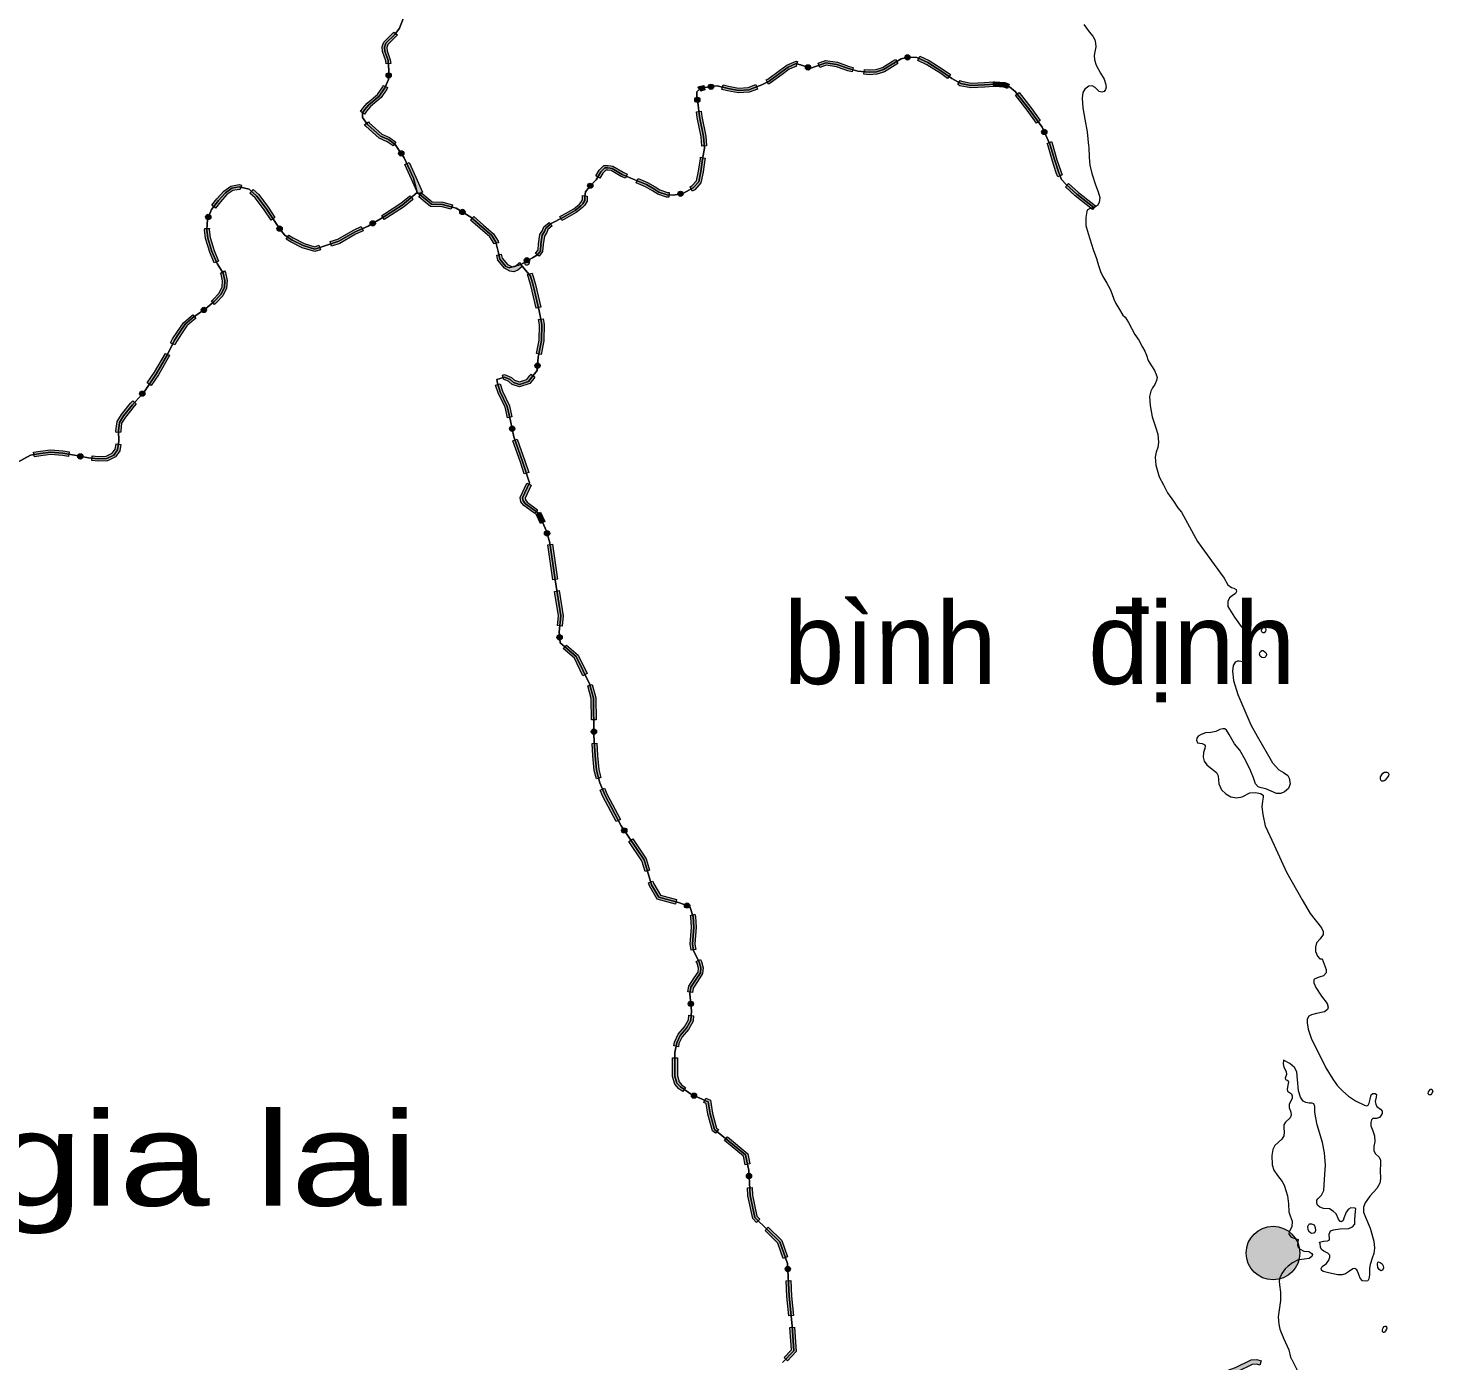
# Model space of a CAD drawing. Header units: metres. Extents: x -835890 to 1024355, y 79891 to 2211954.
# Drawn here: x 24430 to 144417, y 1077516 to 1191360 of the extents above; entities that cross this region are included whole.
import ezdxf
from ezdxf.enums import TextEntityAlignment as Align

# ---------------------------------------------------------------- set-up
doc = ezdxf.new("R2010")
doc.units = ezdxf.units.M
doc.header["$LTSCALE"] = 2200
for name, color, linetype, lineweight in [('11', 7, 'Continuous', 13), ('12', 7, 'Continuous', 13), ('15', 7, 'Continuous', 13), ('16', 7, 'Continuous', 13), ('37', 7, 'Continuous', 13), ('8', 7, 'Continuous', 13)]:
    doc.layers.add(name, color=color, linetype=linetype, lineweight=lineweight)
doc.layers.add('3', color=7, linetype='Continuous')

msp = doc.modelspace()

# ---------------------------------------------------------------- hatches: boundary and pattern name
at = {"layer": '37'}
for points in [[(55981, 1190788), (55910, 1190692), (55166, 1189947), (55075, 1189715), (55097, 1189431), (55369, 1188642), (55398, 1188332), (55000, 1188295), (54975, 1188557), (54702, 1189349), (54669, 1189775), (54824, 1190170), (55606, 1190953), (55659, 1191025)], [(99326, 1188804, 1), (99762, 1188913, 1)], [(90033, 1188125), (90051, 1188119), (89447, 1187846), (88838, 1187410), (87821, 1186664), (87664, 1186581), (87477, 1186934), (87608, 1187003), (88603, 1187734), (89246, 1188194), (90028, 1188547), (90158, 1188505)], [(90832, 1188072, 1), (91259, 1187932, 1)], [(94814, 1187612), (94442, 1187705), (93467, 1188060), (92587, 1188195), (92056, 1187999), (91917, 1188374), (92546, 1188606), (93566, 1188449), (94559, 1188088), (94912, 1188000)], [(98718, 1188330), (98477, 1188192), (97575, 1187632), (96931, 1187430), (96262, 1187382), (95823, 1187434), (95869, 1187831), (96271, 1187784), (96855, 1187826), (97407, 1187999), (98272, 1188536), (98520, 1188678)], [(102970, 1187062), (102377, 1187481), (101184, 1188233), (100436, 1188590), (100608, 1188951), (101378, 1188584), (102600, 1187814), (103201, 1187388)], [(55209, 1187093, 1), (55241, 1187542, 1)], [(106910, 1186358), (106133, 1186318), (104945, 1186249), (104017, 1186440), (103844, 1186536), (104040, 1186885), (104158, 1186819), (104974, 1186651), (106111, 1186717), (106889, 1186757)], [(108087, 1186201), (107779, 1186319), (106994, 1186362), (106910, 1186358), (106889, 1186757), (106994, 1186762), (107864, 1186715), (108231, 1186574)], [(55133, 1186291), (55076, 1186157), (54573, 1185422), (53665, 1184651), (53327, 1184262), (53155, 1184016), (52828, 1184245), (53011, 1184508), (53382, 1184936), (54273, 1185693), (54723, 1186350), (54764, 1186447)], [(81641, 1186279), (81749, 1186379), (82151, 1186469), (82238, 1186078), (81941, 1186012), (81912, 1185986)], [(82533, 1186319, 1), (82979, 1186379, 1)], [(86733, 1186156), (86023, 1185886), (85097, 1185838), (84174, 1186000), (83692, 1186115), (83784, 1186504), (84255, 1186392), (85121, 1186240), (85940, 1186282), (86591, 1186530)], [(110550, 1183231), (109752, 1184349), (108752, 1185620), (109066, 1185867), (110072, 1184589), (110876, 1183463)], [(81550, 1185454, 1), (81634, 1185012, 1)], [(53505, 1183351), (53566, 1183262), (54641, 1182291), (55298, 1182009), (55833, 1181627), (55600, 1181302), (55101, 1181659), (54422, 1181950), (53263, 1182997), (53175, 1183126)], [(81988, 1181269), (81926, 1182060), (81569, 1183736), (81517, 1184220), (81914, 1184263), (81964, 1183799), (82322, 1182117), (82387, 1181300)], [(111128, 1182696, 1), (111320, 1182289, 1)], [(56429, 1180472, 1), (56173, 1180843, 1)], [(112393, 1178662), (112251, 1179006), (111923, 1179990), (111524, 1181388), (111470, 1181503), (111832, 1181673), (111900, 1181530), (112306, 1180108), (112626, 1179145), (112763, 1178815)], [(56967, 1179869), (57534, 1178617), (58013, 1177589), (58108, 1177345), (57735, 1177200), (57645, 1177432), (57171, 1178450), (56603, 1179704)], [(72921, 1178752), (73200, 1179213), (73611, 1179627), (73963, 1179627), (74374, 1179568), (75264, 1179043), (75607, 1178896), (75449, 1178528), (75083, 1178686), (74239, 1179183), (73935, 1179227), (73777, 1179227), (73518, 1178965), (73263, 1178545)], [(80968, 1177795), (81117, 1177874), (81526, 1178322), (81692, 1179135), (81848, 1180184), (81872, 1180329), (82267, 1180263), (82243, 1180121), (82086, 1179066), (81895, 1178134), (81365, 1177552), (81154, 1177441)], [(76524, 1178506), (77338, 1178173), (77976, 1177808), (78395, 1177539), (79040, 1177324), (79185, 1177313), (79154, 1176914), (78960, 1176929), (78221, 1177175), (77768, 1177466), (77162, 1177813), (76373, 1178136)], [(40133, 1176228), (40548, 1176766), (41149, 1177437), (41751, 1177868), (42463, 1177995), (42646, 1177952), (42553, 1177563), (42451, 1177587), (41911, 1177490), (41417, 1177138), (40856, 1176511), (40450, 1175983)], [(43644, 1177562), (44125, 1177145), (44924, 1176071), (45518, 1175169), (45184, 1174949), (44596, 1175841), (43830, 1176871), (43382, 1177260)], [(58067, 1177256), (58600, 1176806), (58953, 1176524), (59849, 1176502), (60681, 1176278), (60577, 1175892), (59791, 1176103), (58808, 1176127), (58346, 1176497), (57809, 1176951)], [(72604, 1178052, 1), (72291, 1177728, 1)], [(80378, 1177249, 1), (79936, 1177165, 1)], [(115341, 1175868), (113875, 1177020), (113026, 1177796), (113295, 1178091), (114133, 1177326), (115588, 1176182)], [(54630, 1175355), (54865, 1175491), (56258, 1176394), (57001, 1177000), (57053, 1177046), (57319, 1176748), (57261, 1176695), (56494, 1176071), (55075, 1175150), (54831, 1175009)], [(61714, 1175540, 1), (61331, 1175776, 1)], [(69837, 1175271), (70065, 1175393), (71031, 1175935), (71513, 1176323), (71644, 1176477), (71781, 1176701), (71784, 1176992), (71796, 1177064), (72191, 1176998), (72184, 1176957), (72179, 1176586), (71969, 1176242), (71793, 1176035), (71255, 1175603), (70257, 1175042), (70025, 1174918)], [(39912, 1175436, 1), (39729, 1175024, 1)], [(54060, 1174794, 1), (53670, 1174569, 1)], [(62492, 1175265), (63317, 1174540), (64189, 1173781), (64579, 1173147), (64609, 1173026), (64220, 1172932), (64206, 1172991), (63880, 1173520), (63053, 1174239), (62228, 1174965)], [(67766, 1172096), (67990, 1172410), (68036, 1172924), (68145, 1173743), (68369, 1174074), (68468, 1174394), (68930, 1174769), (69181, 1174458), (68814, 1174160), (68734, 1173899), (68529, 1173596), (68434, 1172879), (68378, 1172266), (68092, 1171865)], [(40326, 1171305), (39944, 1172217), (39577, 1173387), (39506, 1174115), (39512, 1174255), (39911, 1174240), (39907, 1174127), (39971, 1173467), (40320, 1172354), (40695, 1171459)], [(46040, 1174046, 1), (45785, 1174417, 1)], [(46699, 1173681), (47084, 1173433), (48000, 1172975), (48907, 1172686), (49271, 1172806), (49396, 1172426), (48909, 1172265), (47849, 1172603), (46886, 1173085), (46482, 1173345)], [(50221, 1173118), (50898, 1173341), (52211, 1174103), (52892, 1174411), (53057, 1174047), (52395, 1173747), (51062, 1172974), (50346, 1172738)], [(64843, 1172049), (64915, 1171711), (65367, 1171167), (65714, 1170993), (65884, 1170958), (66051, 1171025), (66375, 1171317), (66398, 1171333), (66630, 1171007), (66626, 1171004), (66266, 1170681), (65922, 1170543), (65582, 1170611), (65113, 1170847), (64545, 1171531), (64452, 1171965)], [(67243, 1171622, 1), (66832, 1171438, 1)], [(40092, 1168069), (40196, 1168156), (40737, 1168719), (40997, 1169261), (41037, 1169776), (40916, 1170338), (40863, 1170421), (41198, 1170639), (41292, 1170494), (41440, 1169803), (41390, 1169155), (41069, 1168488), (40470, 1167864), (40350, 1167763)], [(67485, 1170441), (67756, 1169460), (68216, 1167525), (67827, 1167432), (67368, 1169360), (67099, 1170335)], [(39630, 1167415, 1), (39262, 1167155, 1)], [(36607, 1164474), (36771, 1164808), (37193, 1165458), (37701, 1166198), (38354, 1166758), (38514, 1166871), (38745, 1166544), (38600, 1166442), (38001, 1165928), (37525, 1165236), (37120, 1164610), (36967, 1164298)], [(68412, 1166533), (68498, 1166061), (68480, 1164657), (68252, 1163488), (67859, 1163565), (68080, 1164698), (68097, 1166028), (68018, 1166462)], [(34605, 1161049), (35222, 1161962), (36165, 1163573), (36167, 1163576), (36526, 1163400), (36518, 1163383), (35561, 1161749), (34937, 1160825)], [(67926, 1162310, 1), (67962, 1162759, 1)], [(67704, 1161538), (67613, 1161426), (67283, 1160990), (66395, 1160710), (65778, 1160926), (65494, 1161176), (65111, 1161336), (65061, 1161320), (64943, 1161702), (65132, 1161761), (65708, 1161519), (65984, 1161278), (66402, 1161132), (67041, 1161333), (67298, 1161672), (67393, 1161790)], [(34332, 1160299, 1), (34031, 1159965, 1)], [(64737, 1160986), (64942, 1160355), (65546, 1159100), (65760, 1158162), (65370, 1158073), (65166, 1158968), (64570, 1160206), (64357, 1160863)], [(31945, 1156818), (31937, 1156972), (32034, 1157750), (32410, 1158345), (33181, 1159321), (33363, 1159523), (33661, 1159255), (33487, 1159063), (32737, 1158114), (32420, 1157612), (32339, 1156957), (32345, 1156838)], [(65818, 1156919, 1), (65727, 1157360, 1)], [(29898, 1154819), (30422, 1154770), (31106, 1154791), (31624, 1155041), (31880, 1155407), (31949, 1155861), (32344, 1155801), (32262, 1155255), (31892, 1154726), (31203, 1154394), (30410, 1154370), (29860, 1154421)], [(66201, 1156238), (66858, 1154402), (67186, 1153399), (66805, 1153275), (66480, 1154272), (65824, 1156104)], [(24902, 1155131), (25456, 1155227), (26353, 1155342), (27435, 1155250), (27945, 1155157), (27873, 1154763), (27382, 1154853), (26362, 1154940), (25516, 1154831), (24971, 1154736)], [(29114, 1154736, 1), (28671, 1154819, 1)], [(67388, 1152307), (66873, 1151213), (66902, 1151069), (67060, 1150871), (67953, 1150214), (67716, 1149892), (66780, 1150580), (66529, 1150896), (66455, 1151264), (67026, 1152478)], [(68193, 1150006), (68555, 1149204), (68190, 1149039), (67828, 1149841)], [(68820, 1147984, 1), (68693, 1148416, 1)], [(69216, 1147265), (69640, 1144295), (69244, 1144238), (68820, 1147208)], [(69798, 1143311), (70143, 1141169), (70046, 1140289), (69648, 1140334), (69740, 1141159), (69403, 1143247)], [(69845, 1139092, 1), (69808, 1139541, 1)], [(70403, 1138659), (71415, 1137798), (72183, 1136220), (71824, 1136045), (71092, 1137547), (70144, 1138355)], [(72613, 1135278), (72918, 1134141), (72945, 1132268), (72545, 1132262), (72519, 1134086), (72227, 1135174)], [(72762, 1131040, 1), (72756, 1131490, 1)], [(72998, 1130277), (73052, 1129225), (73185, 1128018), (73353, 1127345), (72965, 1127248), (72790, 1127947), (72654, 1129192), (72599, 1130256)], [(73666, 1126427), (73886, 1125884), (75014, 1123774), (74661, 1123585), (73523, 1125714), (73295, 1126277)], [(75478, 1122637, 1), (75226, 1123010, 1)], [(76077, 1122106), (77220, 1120412), (77513, 1119438), (77130, 1119323), (76855, 1120239), (75746, 1121882)], [(77801, 1118481), (77867, 1118263), (78431, 1117294), (79822, 1116927), (79720, 1116540), (78169, 1116949), (77497, 1118102), (77418, 1118365)], [(80927, 1116333, 1), (80505, 1116487, 1)], [(81374, 1115673), (81435, 1115489), (81497, 1114552), (81379, 1113126), (81455, 1112665), (81061, 1112599), (80976, 1113109), (81096, 1114555), (81039, 1115412), (80994, 1115547)], [(81860, 1111815), (81949, 1111631), (82081, 1111102), (82046, 1110598), (81658, 1110017), (81234, 1109366), (81172, 1108978), (80777, 1109040), (80852, 1109512), (81324, 1110237), (81654, 1110732), (81678, 1111066), (81571, 1111494), (81500, 1111640)], [(81061, 1107791, 1), (81016, 1108239, 1)], [(81266, 1107000), (81228, 1106618), (81228, 1106547), (80835, 1105826), (80300, 1105202), (80024, 1104622), (79976, 1104349), (79582, 1104419), (79640, 1104745), (79962, 1105422), (80504, 1106054), (80828, 1106649), (80828, 1106638), (80868, 1107040)], [(79883, 1103393), (79883, 1101869), (80027, 1101343), (80279, 1101067), (80576, 1100862), (80350, 1100532), (80014, 1100763), (79667, 1101145), (79483, 1101815), (79483, 1103393)], [(81515, 1100081, 1), (81101, 1100258, 1)], [(82306, 1099960), (82708, 1099788), (82873, 1098671), (83239, 1097406), (83386, 1097285), (83131, 1096977), (82889, 1097176), (82482, 1098586), (82345, 1099508), (82149, 1099592)], [(84157, 1096649), (85895, 1095214), (86069, 1094342), (85676, 1094264), (85530, 1094996), (83902, 1096340)], [(86018, 1093090, 1), (85992, 1093539, 1)], [(86263, 1092328), (86302, 1091664), (86684, 1089875), (86938, 1089628), (86658, 1089341), (86318, 1089674), (85904, 1091610), (85864, 1092304)], [(87653, 1088929), (88804, 1087806), (89302, 1086407), (88925, 1086273), (88458, 1087585), (87374, 1088643)], [(89327, 1085147, 1), (89305, 1085597, 1)], [(89563, 1084382), (89626, 1083054), (89800, 1081404), (89402, 1081363), (89227, 1083024), (89164, 1084363)], [(89899, 1080401), (90030, 1078309), (89289, 1077526), (88999, 1077801), (89620, 1078457), (89500, 1080376)], [(126835, 1076709), (127549, 1076964), (128889, 1077604), (129381, 1077639), (129755, 1077532), (129646, 1077147), (129339, 1077235), (128993, 1077210), (127703, 1076594), (126970, 1076332)]]:
    msp.add_hatch(color=256, dxfattribs=at).paths.add_polyline_path(points)
at = {"layer": '8'}
msp.add_hatch(color=256, dxfattribs=at).paths.add_polyline_path([(133052, 1086728, 1), (128470, 1086728, 1)])

# ---------------------------------------------------------------- linework, layer by layer
at = {"layer": '11'}
for points in [[(82194, 1186273), (83276, 1186419), (84215, 1186196), (85109, 1186039), (85981, 1186084), (86868, 1186421), (87099, 1186509), (87714, 1186833), (88720, 1187572), (89346, 1188020), (90040, 1188333), (91278, 1187926), (92566, 1188400), (93517, 1188255), (94500, 1187897), (95305, 1187695), (96267, 1187583), (96893, 1187628), (97491, 1187816), (98374, 1188364), (99000, 1188722), (99626, 1188879), (100342, 1188856), (101281, 1188409), (102488, 1187648), (103327, 1187055), (104087, 1186629), (104959, 1186450), (106122, 1186517), (106994, 1186562), (107821, 1186517), (108257, 1186350), (108749, 1185947), (109912, 1184469), (111030, 1182903), (111712, 1181459), (112115, 1180049), (112439, 1179075), (112707, 1178426), (113099, 1178000), (114004, 1177173), (115464, 1176025), (115150, 1175942), (114929, 1175832), (114856, 1175684), (114764, 1175168), (114782, 1174504), (114985, 1173804), (115408, 1172439), (115685, 1171683), (115850, 1171093), (116034, 1170559), (116219, 1170135), (116569, 1169563), (116845, 1169065), (116992, 1168678), (117176, 1168217), (117349, 1167843), (117553, 1167465), (117931, 1166853), (118134, 1166668), (118410, 1166226), (118963, 1165175), (119313, 1164695), (119607, 1164105), (119810, 1163773), (119957, 1163423), (120104, 1162962), (120381, 1162501), (120639, 1162114), (120786, 1161764), (120860, 1161506), (120823, 1161248), (120657, 1160916), (120454, 1160639), (120325, 1160344), (120215, 1159883), (120270, 1159127), (120436, 1158150), (120731, 1157302), (120915, 1156675), (120988, 1155974), (120915, 1155550), (120767, 1155145), (120694, 1154721), (120749, 1154020), (121025, 1153024), (121394, 1152342), (121762, 1151660), (122259, 1150959), (122628, 1150388), (122941, 1150000), (124313, 1147499), (125733, 1145545), (126597, 1144385), (126914, 1143815), (127209, 1143583), (127420, 1143520), (127609, 1143393), (127630, 1143225), (127546, 1143056)], [(80346, 1177243), (81241, 1177713), (81710, 1178228), (81889, 1179101), (82046, 1180152), (82202, 1181093), (82124, 1182089), (81766, 1183767), (81632, 1185021), (81554, 1185435), (81554, 1185927), (81845, 1186196), (82194, 1186273)], [(85978, 1093774), (85713, 1095105), (83064, 1097291), (82677, 1098629), (82527, 1099648), (81103, 1100257), (80146, 1100915), (79847, 1101244), (79683, 1101842), (79683, 1103846), (79832, 1104684), (80131, 1105312), (80669, 1105940), (81028, 1106598), (81028, 1106628), (81103, 1107375), (80953, 1108871), (81043, 1109439), (81491, 1110127), (81850, 1110665), (81880, 1111084), (81760, 1111562), (81267, 1112579), (81177, 1113118), (81297, 1114553), (81237, 1115451), (80947, 1116326), (79976, 1116679), (78300, 1117121), (77682, 1118182), (77038, 1120326), (75080, 1123227), (73705, 1125799), (73256, 1126906), (72987, 1127982), (72853, 1129208), (72763, 1130943), (72718, 1134113), (72390, 1135340), (71254, 1137673), (69865, 1138855), (69788, 1139778), (69941, 1141164), (69445, 1144245), (68997, 1147383), (68698, 1148399), (68011, 1149924), (66920, 1150726), (66715, 1150982), (66664, 1151239), (67264, 1152514), (66669, 1154337), (65916, 1156440), (65636, 1157807), (65356, 1159034), (64756, 1160281), (64516, 1161020), (64456, 1161343), (65122, 1161548), (65601, 1161348), (65881, 1161102), (66399, 1160921), (67162, 1161162), (67455, 1161549), (67910, 1162110), (68000, 1163240), (68280, 1164678), (68297, 1166045), (68087, 1167201), (67562, 1169410), (67352, 1170170), (66514, 1171170), (67514, 1171748), (67929, 1171980), (68184, 1172338), (68235, 1172901), (68337, 1173670), (68551, 1173986), (68641, 1174277), (69110, 1174658), (70161, 1175217), (71143, 1175769), (71653, 1176179), (71806, 1176360), (71980, 1176644), (71984, 1176974), (72051, 1177377), (72342, 1177780), (72945, 1178407), (73359, 1179089), (73694, 1179427), (73949, 1179427), (74306, 1179376), (75173, 1178864), (76245, 1178404), (77250, 1177993), (77872, 1177637), (78308, 1177357), (79000, 1177126), (79519, 1177086), (80346, 1177243)], [(127546, 1143056), (127272, 1142866), (127040, 1142697), (126914, 1142381), (126914, 1141959), (127462, 1141052), (128052, 1140251), (128473, 1139766), (128642, 1139259), (128853, 1138479), (128853, 1137889), (128748, 1137551), (128537, 1137277), (128326, 1137193), (127862, 1137277), (127736, 1137277), (127525, 1137214), (127356, 1136918), (127293, 1136433), (127398, 1135632), (127757, 1134451), (128874, 1131856), (129401, 1130865), (130265, 1129389), (130729, 1128608), (131256, 1127997), (131656, 1127765), (132015, 1127533), (132141, 1127301), (132226, 1126795), (132078, 1126415), (131741, 1126120), (131425, 1125993), (131066, 1125993), (130602, 1126183), (130160, 1126373), (129759, 1126478), (129485, 1126563), (129274, 1126795), (129085, 1127322), (128832, 1127955), (128410, 1128840), (127925, 1129684), (127462, 1130211), (127019, 1131013), (126787, 1131392), (126640, 1131498), (126471, 1131498), (126218, 1131435), (125881, 1131287), (125438, 1131203), (124995, 1131160), (124616, 1131034), (124363, 1130886), (124258, 1130718), (124237, 1130549), (124319, 1130300), (124700, 1130254), (124932, 1130148), (124974, 1130043), (124932, 1129832), (124827, 1129473), (124785, 1129072), (124869, 1128735), (125101, 1128419), (125565, 1128060), (125944, 1127765), (126070, 1127491), (126134, 1126816), (126366, 1126309), (126724, 1125951), (127167, 1125698), (127672, 1125613), (128136, 1125698), (128790, 1126035), (129274, 1126077), (129696, 1125993), (129907, 1125845), (129928, 1125656), (129865, 1125339), (129801, 1124854), (129886, 1124200), (130103, 1123232), (130854, 1121555), (131918, 1119276), (133250, 1116890), (133948, 1115729), (134894, 1114504), (135044, 1114203), (135044, 1113945), (134786, 1113558), (134485, 1113214), (134378, 1112870), (134378, 1112483), (134571, 1112075), (134747, 1111855), (134969, 1111857), (135291, 1110935), (135291, 1110656), (135076, 1110420), (134711, 1110291)], [(134711, 1110291), (134324, 1110162), (134238, 1110076), (134238, 1109818), (134410, 1109409), (134904, 1108657), (135398, 1108033), (135484, 1107732), (135409, 1107539), (135151, 1107345), (134464, 1107195), (134034, 1107087), (133819, 1106958), (133690, 1106700), (133669, 1106399), (133755, 1105862), (134056, 1105002), (134582, 1103949), (135270, 1102551), (135871, 1101584), (136279, 1101025), (136730, 1100552), (137203, 1100122), (137805, 1099735), (138578, 1099348), (138772, 1099305), (138900, 1099370), (138986, 1099520), (139051, 1099886), (139137, 1100230), (139287, 1100359), (139481, 1100359), (139588, 1100273), (139577, 1100036), (139491, 1099671), (139534, 1099434), (139642, 1099241), (139942, 1099026), (140071, 1098854), (140071, 1098639), (140007, 1098510), (139856, 1098295), (139599, 1098231), (139276, 1098231), (139169, 1098102), (139105, 1097887), (139105, 1097586), (139276, 1097156), (139427, 1096747), (139459, 1096253), (139373, 1095823), (139373, 1095457), (139523, 1095199), (139824, 1094920), (139932, 1094662), (139932, 1094361), (139910, 1093781), (139932, 1093093), (139878, 1092684), (139620, 1092233), (139040, 1091588), (138632, 1091029), (138503, 1090642), (138503, 1090233), (138653, 1089804), (139051, 1088858), (139373, 1087740), (139438, 1087159), (139373, 1086686), (139223, 1086278), (139072, 1085741), (139008, 1085440), (139008, 1084881), (138933, 1084512), (138847, 1084361), (138675, 1084318), (138417, 1084361), (138202, 1084576), (138030, 1085027), (137923, 1085307), (137751, 1085414), (137579, 1085393), (137214, 1085135), (136956, 1084963), (136655, 1084856), (136290, 1084877), (135495, 1085049), (135044, 1085156), (134894, 1085264), (134872, 1085414), (134958, 1085586), (135323, 1085822), (135538, 1086123), (135603, 1086381), (135603, 1086553), (135452, 1086725), (135087, 1086897), (134894, 1087025), (134808, 1087240), (134778, 1087515), (134743, 1087649)], [(134743, 1087649), (135073, 1087752), (135417, 1087773), (135546, 1087816), (135589, 1087924), (135568, 1088354), (135675, 1088612), (135933, 1088719), (136471, 1088784), (137244, 1088827), (137545, 1088956), (137739, 1089192), (137739, 1089622), (137803, 1090288), (137825, 1090503), (137739, 1090568), (137395, 1090589), (137201, 1090482), (137008, 1090224), (136814, 1089708), (136750, 1089515), (136621, 1089407), (136492, 1089429), (136363, 1089622), (136148, 1090073), (135912, 1090310), (135589, 1090503), (135073, 1090546), (134772, 1090654), (134557, 1090826), (134493, 1090998), (134493, 1091234), (134600, 1091363), (134901, 1091686), (135095, 1092073), (135159, 1092997), (135256, 1094248), (135170, 1095302), (134998, 1096162), (134525, 1097690), (134407, 1098270), (134321, 1098765), (134321, 1099260), (134235, 1099475), (134106, 1099539), (133848, 1099539), (133568, 1099582), (133332, 1099711), (133096, 1100056), (132945, 1100572), (132838, 1101540), (132784, 1102207), (132590, 1102572), (132203, 1102916), (131645, 1103196), (131623, 1102895), (131688, 1102615), (131881, 1102228), (131902, 1101991), (131795, 1101669), (131816, 1101561), (132031, 1101454), (132074, 1101325), (132031, 1101067), (131967, 1100701), (132010, 1100550), (132332, 1100314), (132397, 1100163), (132397, 1099927), (132139, 1099453), (132139, 1099152), (132289, 1098765), (132311, 1098507), (132225, 1098270), (131838, 1097905), (131698, 1097668), (131677, 1097431), (131720, 1097066), (131698, 1096743), (131505, 1096442), (130903, 1095926), (130731, 1095582), (130666, 1095065), (130688, 1094269), (130828, 1093818), (131150, 1093366), (131537, 1092850), (131709, 1092527), (132010, 1091624), (132096, 1090935), (132117, 1090247), (132214, 1089903), (132386, 1089451), (132365, 1088978), (132128, 1088548), (132107, 1088333), (132300, 1088096), (132896, 1087885), (132853, 1087434), (132896, 1087219), (133067, 1087047)], [(88868, 1077372), (89825, 1078383), (89692, 1080512), (89427, 1083039), (89294, 1085833), (88631, 1087696), (86501, 1089775), (86103, 1091637), (85978, 1093774)], [(133067, 1087047), (133390, 1086897), (133819, 1086854), (134077, 1086703), (134142, 1086596), (134077, 1086424), (133862, 1086272), (133422, 1086207), (132863, 1086121), (132412, 1085896), (132047, 1085616), (131800, 1085380), (131510, 1084993), (131343, 1084617), (131300, 1084337), (131322, 1084015), (131386, 1083381), (131392, 1082672), (131284, 1081866), (131209, 1081274), (131252, 1080640), (131333, 1080221), (131644, 1079458), (132100, 1078448), (132251, 1077846), (132347, 1077664), (132380, 1077628), (133040, 1076277)]]:
    msp.add_lwpolyline(points, dxfattribs=at)
for points in [[(129803, 1140028), (129853, 1140109), (129927, 1140180), (129988, 1140209), (130059, 1140198), (130112, 1140127), (130133, 1139974), (130119, 1139850), (130062, 1139750), (129995, 1139708), (129917, 1139697), (129856, 1139722), (129799, 1139796), (129788, 1139868)], [(129676, 1137723), (129621, 1137798), (129600, 1137889), (129621, 1138010), (129691, 1138121), (129792, 1138192), (129924, 1138187), (130075, 1138086), (130186, 1137960), (130196, 1137824), (130161, 1137687), (130065, 1137601), (129939, 1137576), (129818, 1137606)], [(139977, 1127116), (139948, 1127221), (139948, 1127393), (140139, 1127718), (140283, 1127814), (140493, 1127814), (140608, 1127756), (140646, 1127622), (140636, 1127489), (140522, 1127336), (140340, 1127116), (140245, 1127068), (140159, 1127039), (140053, 1127049)], [(144139, 1100625), (144209, 1100727), (144326, 1100738), (144417, 1100521), (144292, 1100326), (144265, 1100245), (144220, 1100229), (144105, 1100243), (144025, 1100317), (144037, 1100506)], [(133762, 1088701), (133725, 1088993), (133821, 1089160), (133887, 1089212), (134039, 1089213), (134268, 1089130), (134365, 1088903), (134395, 1088666), (134323, 1088492), (134233, 1088440), (134050, 1088398), (133887, 1088504)], [(139727, 1085502), (139691, 1085794), (139713, 1085926), (139778, 1085977), (139925, 1085933), (140078, 1085809), (140181, 1085626), (140203, 1085465), (140129, 1085290), (140049, 1085224), (139969, 1085216), (139830, 1085319)], [(140175, 1080351), (140268, 1080448), (140339, 1080484), (140401, 1080470), (140463, 1080399), (140468, 1080320), (140441, 1080213), (140357, 1080089), (140277, 1079965), (140237, 1079938), (140184, 1079942), (140122, 1080022), (140122, 1080160), (140144, 1080271)]]:
    msp.add_lwpolyline(points, close=True, dxfattribs=at)
at = {"layer": '12'}
for points in [[(21204, 1153003), (24647, 1154883), (25486, 1155029), (26358, 1155141), (27409, 1155051), (28393, 1154872), (29578, 1154648), (30416, 1154570), (31154, 1154592), (31758, 1154883), (32071, 1155331), (32183, 1156070), (32138, 1156965), (32227, 1157681), (32574, 1158229), (33334, 1159192), (34363, 1160333), (35391, 1161855), (36342, 1163478), (36945, 1164709), (37359, 1165347), (37851, 1166063), (38477, 1166600), (39617, 1167406), (40333, 1168010), (40903, 1168603), (41194, 1169208), (41238, 1169790), (41104, 1170416), (40568, 1171244), (40132, 1172285), (39774, 1173427), (39707, 1174121), (39740, 1175049), (40098, 1175855), (40702, 1176639), (41283, 1177288), (41831, 1177679), (42457, 1177791), (43307, 1177590), (43978, 1177008), (44760, 1175956), (45498, 1174837), (46035, 1174053), (46359, 1173662), (46985, 1173259), (47924, 1172789), (48908, 1172476), (50980, 1173157), (52303, 1173925), (53474, 1174455), (54970, 1175321), (56376, 1176233), (57131, 1176848), (57670, 1177330), (58473, 1176652), (58881, 1176325), (59820, 1176303), (60983, 1175989), (62257, 1175206), (63185, 1174389), (64035, 1173651), (64392, 1173069), (64616, 1172151), (64730, 1171621), (65240, 1171007), (65514, 1170869), (66514, 1171170), (67352, 1170170), (67562, 1169410), (68087, 1167201)], [(68087, 1167201), (68297, 1166045), (68280, 1164678), (68000, 1163240), (67910, 1162110), (67455, 1161549), (67162, 1161162), (66399, 1160921), (65881, 1161102), (65601, 1161348), (65122, 1161548), (64456, 1161343), (64516, 1161020), (64756, 1160281), (65356, 1159034), (65636, 1157807), (65916, 1156440), (66669, 1154337), (67264, 1152514), (66664, 1151239), (66715, 1150982), (66920, 1150726), (68011, 1149924), (68698, 1148399), (68997, 1147383), (69445, 1144245), (69941, 1141164), (69788, 1139778), (69865, 1138855), (71254, 1137673), (72390, 1135340), (72718, 1134113), (72763, 1130943), (72853, 1129208), (72987, 1127982), (73256, 1126906), (73705, 1125799), (75080, 1123227), (77038, 1120326), (77682, 1118182), (78300, 1117121), (79976, 1116679), (80947, 1116326), (81237, 1115451), (81297, 1114553), (81177, 1113118), (81267, 1112579), (81760, 1111562), (81880, 1111084), (81850, 1110665), (81491, 1110127), (81043, 1109439), (80953, 1108871), (81103, 1107375), (81028, 1106628), (81028, 1106598), (80669, 1105940), (80131, 1105312), (79832, 1104684), (79683, 1103846), (79683, 1101842), (79847, 1101244), (80146, 1100915), (81103, 1100257), (82527, 1099648), (82677, 1098629), (83064, 1097291), (85713, 1095105), (85978, 1093774), (86103, 1091637), (86501, 1089775), (88631, 1087696), (89294, 1085833), (89427, 1083039), (89692, 1080512), (89825, 1078383), (88868, 1077372)]]:
    msp.add_lwpolyline(points, dxfattribs=at)
at = {"layer": '15'}
for points in [[(56494, 1192241), (56140, 1191341), (55758, 1190823), (54995, 1190059), (54872, 1189745), (54900, 1189390), (55172, 1188599), (55254, 1187726), (55199, 1186963), (54900, 1186253), (54423, 1185558), (53523, 1184794), (53169, 1184385), (52978, 1184112), (53006, 1183730), (53414, 1183130), (54532, 1182120), (55199, 1181834), (55772, 1181425), (56562, 1180279), (57352, 1178533), (57670, 1177330), (57131, 1176848), (56376, 1176233), (54970, 1175321), (53474, 1174455), (52303, 1173925), (50980, 1173157), (48908, 1172476), (47924, 1172789), (46985, 1173259), (46359, 1173662), (46035, 1174053), (45498, 1174837), (44760, 1175956), (43978, 1177008), (43307, 1177590), (42457, 1177791), (41831, 1177679), (41283, 1177288), (40702, 1176639), (40098, 1175855), (39740, 1175049), (39707, 1174121), (39774, 1173427), (40132, 1172285), (40568, 1171244), (41104, 1170416), (41238, 1169790), (41194, 1169208), (40903, 1168603), (40333, 1168010), (39617, 1167406), (38477, 1166600), (37851, 1166063)], [(37851, 1166063), (37359, 1165347), (36945, 1164709), (36342, 1163478), (35391, 1161855), (34363, 1160333), (33334, 1159192), (32574, 1158229), (32227, 1157681), (32138, 1156965), (32183, 1156070), (32071, 1155331), (31758, 1154883), (31154, 1154592), (30416, 1154570), (29578, 1154648), (28393, 1154872), (27409, 1155051), (26358, 1155141), (25486, 1155029), (24647, 1154883), (21204, 1153003)]]:
    msp.add_lwpolyline(points, dxfattribs=at)
at = {"layer": '16'}
for points in [[(64616, 1172151), (64392, 1173069), (64035, 1173651), (63185, 1174389), (62257, 1175206), (60983, 1175989), (59820, 1176303), (58881, 1176325), (58473, 1176652), (57670, 1177330), (57352, 1178533), (56562, 1180279), (55772, 1181425), (55199, 1181834), (54532, 1182120), (53414, 1183130), (53006, 1183730), (52978, 1184112), (53169, 1184385), (53523, 1184794), (54423, 1185558), (54900, 1186253), (55199, 1186963), (55254, 1187726), (55172, 1188599), (54900, 1189390), (54872, 1189745), (54995, 1190059), (55758, 1190823), (56140, 1191341), (56494, 1192241)], [(114616, 1191680), (115058, 1191035), (115371, 1190667), (115537, 1190354), (115611, 1190078), (115629, 1189746), (115556, 1189341), (115482, 1189028), (115519, 1188660), (115666, 1188181), (116016, 1187521), (116329, 1186987), (116458, 1186618), (116513, 1186304), (116458, 1186102), (116348, 1185954), (116145, 1185899), (115924, 1185954), (115574, 1186286), (115316, 1186434), (115040, 1186397), (114690, 1186157), (114524, 1185862), (114469, 1185364), (114524, 1184553)], [(114524, 1184553), (114690, 1183576), (114893, 1182488), (115010, 1181296), (115022, 1181179), (115058, 1180294), (115114, 1179648), (115279, 1178948), (115611, 1177971), (115813, 1177362), (115961, 1176901), (115906, 1176477), (115777, 1176219), (115500, 1176035), (115464, 1176025), (114004, 1177173), (113099, 1178000), (112707, 1178426), (112439, 1179075), (112115, 1180049), (111712, 1181459), (111030, 1182903), (109912, 1184469), (108749, 1185947), (108257, 1186350), (107821, 1186517), (106994, 1186562), (106122, 1186517), (104959, 1186450), (104087, 1186629), (103327, 1187055), (102488, 1187648), (101281, 1188409), (100342, 1188856), (99626, 1188879), (99000, 1188722), (98374, 1188364), (97491, 1187816), (96893, 1187628), (96267, 1187583), (95305, 1187695), (94500, 1187897), (93517, 1188255), (92566, 1188400), (91278, 1187926), (90040, 1188333), (89346, 1188020), (88720, 1187572), (87714, 1186833), (87099, 1186509), (86868, 1186421), (85981, 1186084), (85109, 1186039), (84215, 1186196), (83276, 1186419), (82194, 1186273), (81845, 1186196), (81554, 1185927), (81554, 1185435), (81632, 1185021), (81766, 1183767), (82124, 1182089), (82202, 1181093), (82046, 1180152), (81889, 1179101), (81710, 1178228), (81241, 1177713), (80346, 1177243), (79519, 1177086), (79000, 1177126), (78308, 1177357), (77872, 1177637), (77250, 1177993), (76245, 1178404), (75173, 1178864), (74306, 1179376), (73949, 1179427), (73694, 1179427), (73359, 1179089), (72945, 1178407), (72342, 1177780), (72051, 1177377), (71984, 1176974), (71980, 1176644), (71806, 1176360), (71653, 1176179), (71143, 1175769), (70161, 1175217), (69110, 1174658), (68641, 1174277), (68551, 1173986), (68337, 1173670), (68235, 1172901), (68184, 1172338), (67929, 1171980), (67514, 1171748), (66514, 1171170), (65514, 1170869), (65240, 1171007), (64730, 1171621), (64616, 1172151)]]:
    msp.add_lwpolyline(points, dxfattribs=at)
at = {"layer": '37'}
for points in [[(55981, 1190788), (55910, 1190692), (55166, 1189947), (55075, 1189715), (55097, 1189431), (55369, 1188642), (55398, 1188332), (55000, 1188295), (54975, 1188557), (54702, 1189349), (54669, 1189775), (54824, 1190170), (55606, 1190953), (55659, 1191025)], [(90033, 1188125), (90051, 1188119), (89447, 1187846), (88838, 1187410), (87821, 1186664), (87664, 1186581), (87477, 1186934), (87608, 1187003), (88603, 1187734), (89246, 1188194), (90028, 1188547), (90158, 1188505)], [(94814, 1187612), (94442, 1187705), (93467, 1188060), (92587, 1188195), (92056, 1187999), (91917, 1188374), (92546, 1188606), (93566, 1188449), (94559, 1188088), (94912, 1188000)], [(98718, 1188330), (98477, 1188192), (97575, 1187632), (96931, 1187430), (96262, 1187382), (95823, 1187434), (95869, 1187831), (96271, 1187784), (96855, 1187826), (97407, 1187999), (98272, 1188536), (98520, 1188678)], [(102970, 1187062), (102377, 1187481), (101184, 1188233), (100436, 1188590), (100608, 1188951), (101378, 1188584), (102600, 1187814), (103201, 1187388)], [(106910, 1186358), (106133, 1186318), (104945, 1186249), (104017, 1186440), (103844, 1186536), (104040, 1186885), (104158, 1186819), (104974, 1186651), (106111, 1186717), (106889, 1186757)], [(108087, 1186201), (107779, 1186319), (106994, 1186362), (106910, 1186358), (106889, 1186757), (106994, 1186762), (107864, 1186715), (108231, 1186574)], [(55133, 1186291), (55076, 1186157), (54573, 1185422), (53665, 1184651), (53327, 1184262), (53155, 1184016), (52828, 1184245), (53011, 1184508), (53382, 1184936), (54273, 1185693), (54723, 1186350), (54764, 1186447)], [(81641, 1186279), (81749, 1186379), (82151, 1186469), (82238, 1186078), (81941, 1186012), (81912, 1185986)], [(86733, 1186156), (86023, 1185886), (85097, 1185838), (84174, 1186000), (83692, 1186115), (83784, 1186504), (84255, 1186392), (85121, 1186240), (85940, 1186282), (86591, 1186530)], [(110550, 1183231), (109752, 1184349), (108752, 1185620), (109066, 1185867), (110072, 1184589), (110876, 1183463)], [(53505, 1183351), (53566, 1183262), (54641, 1182291), (55298, 1182009), (55833, 1181627), (55600, 1181302), (55101, 1181659), (54422, 1181950), (53263, 1182997), (53175, 1183126)], [(81988, 1181269), (81926, 1182060), (81569, 1183736), (81517, 1184220), (81914, 1184263), (81964, 1183799), (82322, 1182117), (82387, 1181300)], [(112393, 1178662), (112251, 1179006), (111923, 1179990), (111524, 1181388), (111470, 1181503), (111832, 1181673), (111900, 1181530), (112306, 1180108), (112626, 1179145), (112763, 1178815)], [(56967, 1179869), (57534, 1178617), (58013, 1177589), (58108, 1177345), (57735, 1177200), (57645, 1177432), (57171, 1178450), (56603, 1179704)], [(72921, 1178752), (73200, 1179213), (73611, 1179627), (73963, 1179627), (74374, 1179568), (75264, 1179043), (75607, 1178896), (75449, 1178528), (75083, 1178686), (74239, 1179183), (73935, 1179227), (73777, 1179227), (73518, 1178965), (73263, 1178545)], [(80968, 1177795), (81117, 1177874), (81526, 1178322), (81692, 1179135), (81848, 1180184), (81872, 1180329), (82267, 1180263), (82243, 1180121), (82086, 1179066), (81895, 1178134), (81365, 1177552), (81154, 1177441)], [(76524, 1178506), (77338, 1178173), (77976, 1177808), (78395, 1177539), (79040, 1177324), (79185, 1177313), (79154, 1176914), (78960, 1176929), (78221, 1177175), (77768, 1177466), (77162, 1177813), (76373, 1178136)], [(40133, 1176228), (40548, 1176766), (41149, 1177437), (41751, 1177868), (42463, 1177995), (42646, 1177952), (42553, 1177563), (42451, 1177587), (41911, 1177490), (41417, 1177138), (40856, 1176511), (40450, 1175983)], [(43644, 1177562), (44125, 1177145), (44924, 1176071), (45518, 1175169), (45184, 1174949), (44596, 1175841), (43830, 1176871), (43382, 1177260)], [(58067, 1177256), (58600, 1176806), (58953, 1176524), (59849, 1176502), (60681, 1176278), (60577, 1175892), (59791, 1176103), (58808, 1176127), (58346, 1176497), (57809, 1176951)], [(115341, 1175868), (113875, 1177020), (113026, 1177796), (113295, 1178091), (114133, 1177326), (115588, 1176182)], [(54630, 1175355), (54865, 1175491), (56258, 1176394), (57001, 1177000), (57053, 1177046), (57319, 1176748), (57261, 1176695), (56494, 1176071), (55075, 1175150), (54831, 1175009)], [(69837, 1175271), (70065, 1175393), (71031, 1175935), (71513, 1176323), (71644, 1176477), (71781, 1176701), (71784, 1176992), (71796, 1177064), (72191, 1176998), (72184, 1176957), (72179, 1176586), (71969, 1176242), (71793, 1176035), (71255, 1175603), (70257, 1175042), (70025, 1174918)], [(62492, 1175265), (63317, 1174540), (64189, 1173781), (64579, 1173147), (64609, 1173026), (64220, 1172932), (64206, 1172991), (63880, 1173520), (63053, 1174239), (62228, 1174965)], [(67766, 1172096), (67990, 1172410), (68036, 1172924), (68145, 1173743), (68369, 1174074), (68468, 1174394), (68930, 1174769), (69181, 1174458), (68814, 1174160), (68734, 1173899), (68529, 1173596), (68434, 1172879), (68378, 1172266), (68092, 1171865)], [(40326, 1171305), (39944, 1172217), (39577, 1173387), (39506, 1174115), (39512, 1174255), (39911, 1174240), (39907, 1174127), (39971, 1173467), (40320, 1172354), (40695, 1171459)], [(46699, 1173681), (47084, 1173433), (48000, 1172975), (48907, 1172686), (49271, 1172806), (49396, 1172426), (48909, 1172265), (47849, 1172603), (46886, 1173085), (46482, 1173345)], [(50221, 1173118), (50898, 1173341), (52211, 1174103), (52892, 1174411), (53057, 1174047), (52395, 1173747), (51062, 1172974), (50346, 1172738)], [(64843, 1172049), (64915, 1171711), (65367, 1171167), (65714, 1170993), (65884, 1170958), (66051, 1171025), (66375, 1171317), (66398, 1171333), (66630, 1171007), (66626, 1171004), (66266, 1170681), (65922, 1170543), (65582, 1170611), (65113, 1170847), (64545, 1171531), (64452, 1171965)], [(40092, 1168069), (40196, 1168156), (40737, 1168719), (40997, 1169261), (41037, 1169776), (40916, 1170338), (40863, 1170421), (41198, 1170639), (41292, 1170494), (41440, 1169803), (41390, 1169155), (41069, 1168488), (40470, 1167864), (40350, 1167763)], [(67485, 1170441), (67756, 1169460), (68216, 1167525), (67827, 1167432), (67368, 1169360), (67099, 1170335)], [(36607, 1164474), (36771, 1164808), (37193, 1165458), (37701, 1166198), (38354, 1166758), (38514, 1166871), (38745, 1166544), (38600, 1166442), (38001, 1165928), (37525, 1165236), (37120, 1164610), (36967, 1164298)], [(68412, 1166533), (68498, 1166061), (68480, 1164657), (68252, 1163488), (67859, 1163565), (68080, 1164698), (68097, 1166028), (68018, 1166462)], [(34605, 1161049), (35222, 1161962), (36165, 1163573), (36167, 1163576), (36526, 1163400), (36518, 1163383), (35561, 1161749), (34937, 1160825)], [(67704, 1161538), (67613, 1161426), (67283, 1160990), (66395, 1160710), (65778, 1160926), (65494, 1161176), (65111, 1161336), (65061, 1161320), (64943, 1161702), (65132, 1161761), (65708, 1161519), (65984, 1161278), (66402, 1161132), (67041, 1161333), (67298, 1161672), (67393, 1161790)], [(64737, 1160986), (64942, 1160355), (65546, 1159100), (65760, 1158162), (65370, 1158073), (65166, 1158968), (64570, 1160206), (64357, 1160863)], [(31945, 1156818), (31937, 1156972), (32034, 1157750), (32410, 1158345), (33181, 1159321), (33363, 1159523), (33661, 1159255), (33487, 1159063), (32737, 1158114), (32420, 1157612), (32339, 1156957), (32345, 1156838)], [(29898, 1154819), (30422, 1154770), (31106, 1154791), (31624, 1155041), (31880, 1155407), (31949, 1155861), (32344, 1155801), (32262, 1155255), (31892, 1154726), (31203, 1154394), (30410, 1154370), (29860, 1154421)], [(66201, 1156238), (66858, 1154402), (67186, 1153399), (66805, 1153275), (66480, 1154272), (65824, 1156104)], [(24902, 1155131), (25456, 1155227), (26353, 1155342), (27435, 1155250), (27945, 1155157), (27873, 1154763), (27382, 1154853), (26362, 1154940), (25516, 1154831), (24971, 1154736)], [(67388, 1152307), (66873, 1151213), (66902, 1151069), (67060, 1150871), (67953, 1150214), (67716, 1149892), (66780, 1150580), (66529, 1150896), (66455, 1151264), (67026, 1152478)], [(68193, 1150006), (68555, 1149204), (68190, 1149039), (67828, 1149841)], [(69216, 1147265), (69640, 1144295), (69244, 1144238), (68820, 1147208)], [(69798, 1143311), (70143, 1141169), (70046, 1140289), (69648, 1140334), (69740, 1141159), (69403, 1143247)], [(70403, 1138659), (71415, 1137798), (72183, 1136220), (71824, 1136045), (71092, 1137547), (70144, 1138355)], [(72613, 1135278), (72918, 1134141), (72945, 1132268), (72545, 1132262), (72519, 1134086), (72227, 1135174)], [(72998, 1130277), (73052, 1129225), (73185, 1128018), (73353, 1127345), (72965, 1127248), (72790, 1127947), (72654, 1129192), (72599, 1130256)], [(73666, 1126427), (73886, 1125884), (75014, 1123774), (74661, 1123585), (73523, 1125714), (73295, 1126277)], [(76077, 1122106), (77220, 1120412), (77513, 1119438), (77130, 1119323), (76855, 1120239), (75746, 1121882)], [(77801, 1118481), (77867, 1118263), (78431, 1117294), (79822, 1116927), (79720, 1116540), (78169, 1116949), (77497, 1118102), (77418, 1118365)], [(81374, 1115673), (81435, 1115489), (81497, 1114552), (81379, 1113126), (81455, 1112665), (81061, 1112599), (80976, 1113109), (81096, 1114555), (81039, 1115412), (80994, 1115547)], [(81860, 1111815), (81949, 1111631), (82081, 1111102), (82046, 1110598), (81658, 1110017), (81234, 1109366), (81172, 1108978), (80777, 1109040), (80852, 1109512), (81324, 1110237), (81654, 1110732), (81678, 1111066), (81571, 1111494), (81500, 1111640)], [(81266, 1107000), (81228, 1106618), (81228, 1106547), (80835, 1105826), (80300, 1105202), (80024, 1104622), (79976, 1104349), (79582, 1104419), (79640, 1104745), (79962, 1105422), (80504, 1106054), (80828, 1106649), (80828, 1106638), (80868, 1107040)], [(79883, 1103393), (79883, 1101869), (80027, 1101343), (80279, 1101067), (80576, 1100862), (80350, 1100532), (80014, 1100763), (79667, 1101145), (79483, 1101815), (79483, 1103393)], [(82306, 1099960), (82708, 1099788), (82873, 1098671), (83239, 1097406), (83386, 1097285), (83131, 1096977), (82889, 1097176), (82482, 1098586), (82345, 1099508), (82149, 1099592)], [(84157, 1096649), (85895, 1095214), (86069, 1094342), (85676, 1094264), (85530, 1094996), (83902, 1096340)], [(86263, 1092328), (86302, 1091664), (86684, 1089875), (86938, 1089628), (86658, 1089341), (86318, 1089674), (85904, 1091610), (85864, 1092304)], [(87653, 1088929), (88804, 1087806), (89302, 1086407), (88925, 1086273), (88458, 1087585), (87374, 1088643)], [(89563, 1084382), (89626, 1083054), (89800, 1081404), (89402, 1081363), (89227, 1083024), (89164, 1084363)], [(89899, 1080401), (90030, 1078309), (89289, 1077526), (88999, 1077801), (89620, 1078457), (89500, 1080376)], [(126835, 1076709), (127549, 1076964), (128889, 1077604), (129381, 1077639), (129755, 1077532), (129646, 1077147), (129339, 1077235), (128993, 1077210), (127703, 1076594), (126970, 1076332)]]:
    msp.add_lwpolyline(points, close=True, dxfattribs=at)
for centre in [(99544, 1188858), (91045, 1188002), (55225, 1187317), (82756, 1186349), (81592, 1185233), (111224, 1182492), (56301, 1180658), (72447, 1177890), (80157, 1177207), (61522, 1175658), (39821, 1175230), (53865, 1174682), (45913, 1174232), (67038, 1171530), (39446, 1167285), (67944, 1162534), (34181, 1160132), (65773, 1157140), (28892, 1154778), (68757, 1148200), (69826, 1139316), (72759, 1131265), (75352, 1122823), (80716, 1116410), (81039, 1108015), (81308, 1100169), (86005, 1093314), (89316, 1085372)]:
    msp.add_circle(centre, 225, dxfattribs=at)
msp.add_arc((67027, 1171352), 225, 150.15853, 60.66394, dxfattribs=at)
at = {"layer": '8'}
msp.add_circle((130761, 1086728), 2291, dxfattribs=at)

# ---------------------------------------------------------------- texts
at = {"layer": '3'}
msp.add_text('bình   định ', height=7000, dxfattribs=at).set_placement((112110, 1135326), align=Align.CENTER)
at = {"layer": '3', "width": 1.3}
msp.add_text('gia lai', height=8000, dxfattribs=at).set_placement((39547, 1090765), align=Align.CENTER)

doc.saveas('drawing.dxf')
